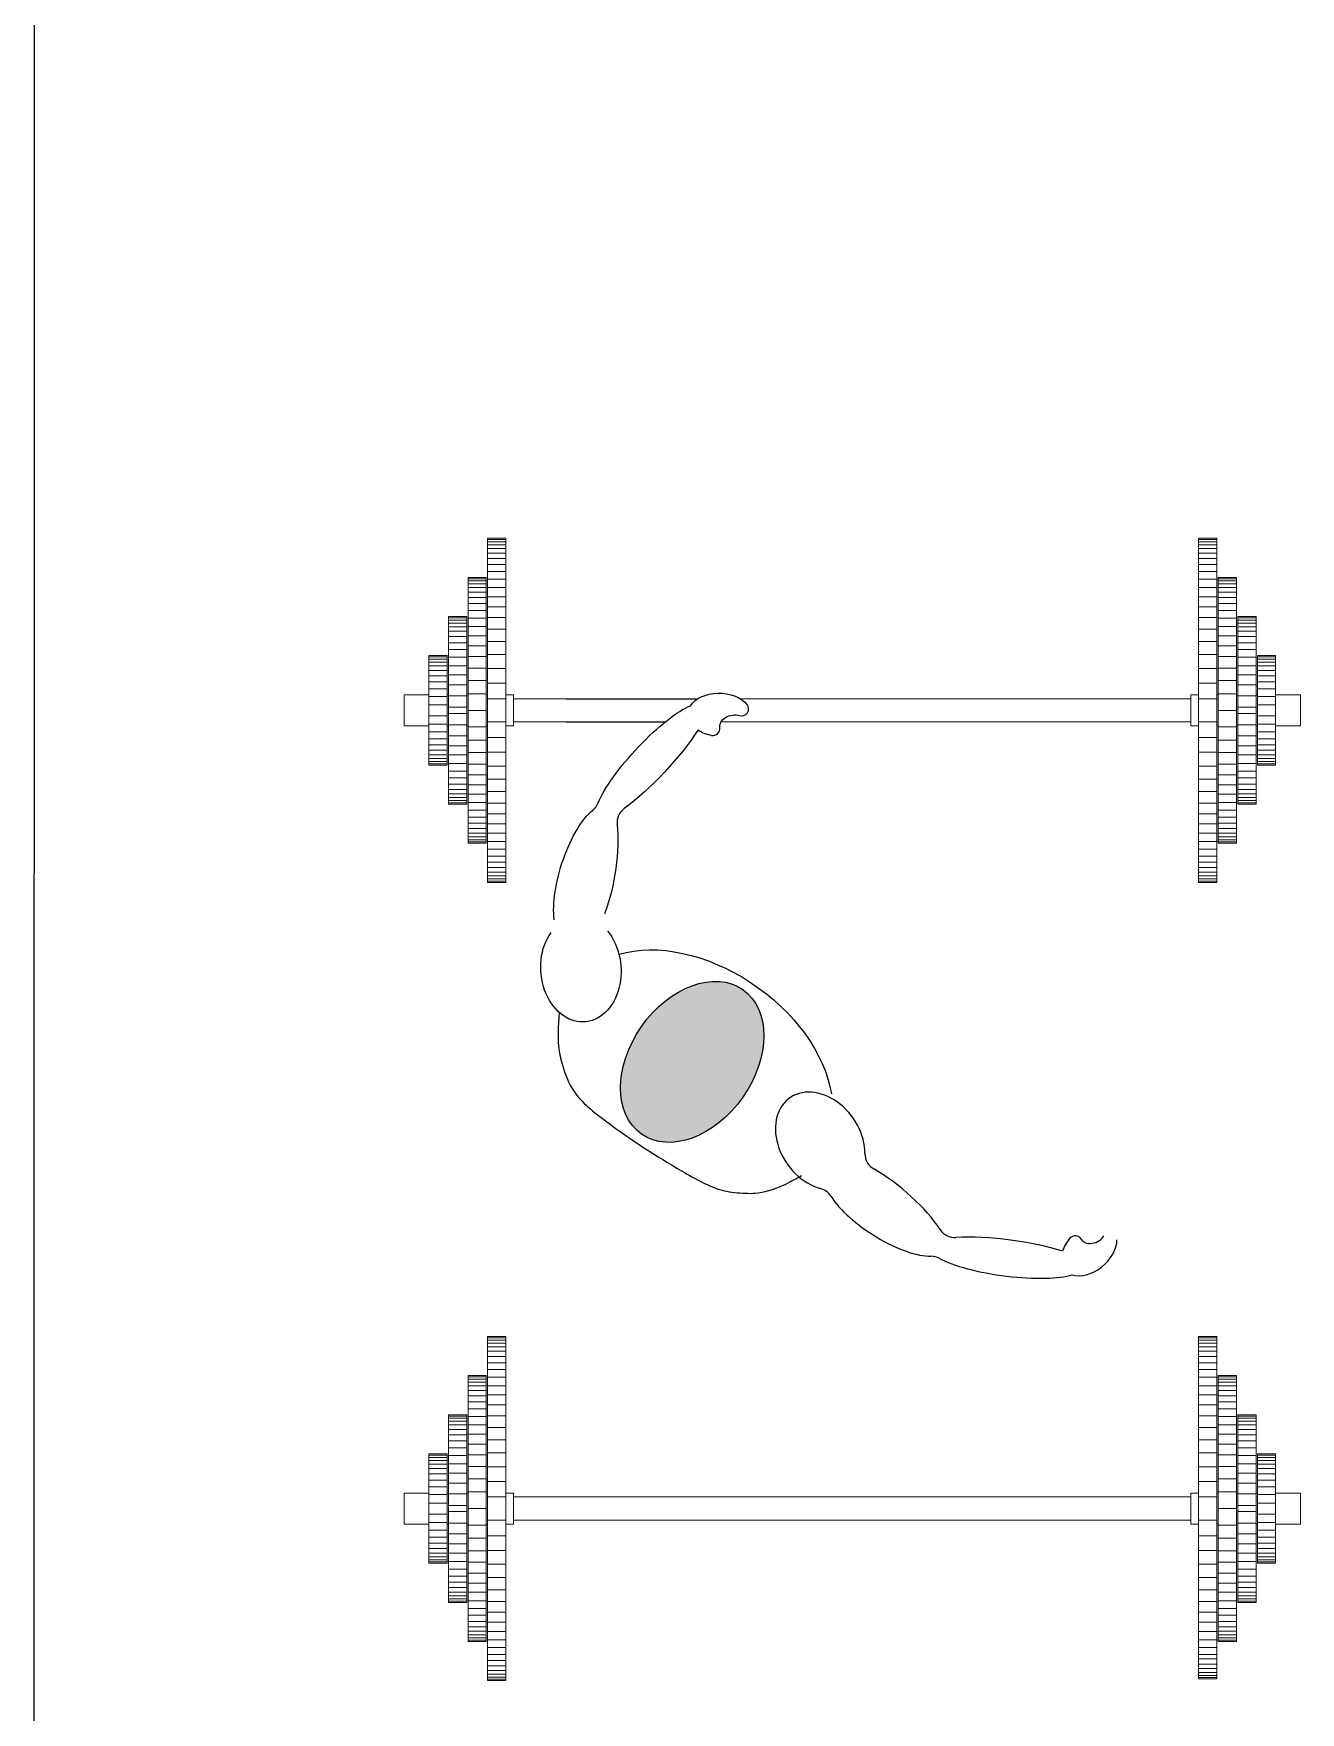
# Model space of a CAD drawing. Header units: metres. Extents: x -525 to 413, y -37 to 272.
# Drawn here: x 38.536 to 40.155, y 52.407 to 54.554 of the extents above; entities that cross this region are included whole.
import ezdxf

# ---------------------------------------------------------------- set-up
doc = ezdxf.new("R2010")
doc.units = ezdxf.units.M
doc.header["$MEASUREMENT"] = 0
doc.layers.get('0').update_dxf_attribs({"color": 254})
doc.layers.add('muebles', color=254, linetype='Continuous', lineweight=5)
doc.layers.add('NOFIJO', color=254, linetype='Continuous')

msp = doc.modelspace()

# ---------------------------------------------------------------- hatches: boundary and pattern name
at = {"linetype": 'Continuous'}
h = msp.add_hatch(color=9, dxfattribs=at)
edge = h.paths.add_edge_path()
edge.add_ellipse((39.3778, 53.2391), major_axis=(-0.0646, -0.0925), ratio=0.700346, start_angle=0, end_angle=360)

# ---------------------------------------------------------------- linework, layer by layer
at = {"ltscale": 0.02}
msp.add_line((38.5361, 43.9744), (38.5378, 59.4714), dxfattribs=at)
at = {"color": 9, "linetype": 'Continuous'}
for centre, radius, start, end in [((39.4409, 53.6904), 0.009, 252.436, 39.3293), ((39.4043, 53.6653), 0.009, 259.595, 8.9782), ((39.2368, 53.5786), 0.0225, 309.0861, 338.5195), ((39.3043, 53.5449), 0.0225, 126.4726, 186.2284), ((39.6211, 53.1217), 0.0225, 179.8368, 240.0718), ((39.5361, 53.0554), 0.0225, 32.3074, 75.0377), ((39.7136, 53.037), 0.0225, 213.2807, 273.0365), ((39.8674, 53.0077), 0.009, 30.5309, 139.9141), ((39.683, 52.968), 0.0225, 60.9896, 90.423)]:
    msp.add_arc(centre, radius, start, end, dxfattribs=at)
at = {"color": 9, "linetype": 'Continuous', "extrusion": (0, 0, -1)}
for centre, major_axis, ratio, start_param, end_param in [((39.4126, 53.683), (0.0404, -0.0008), 0.68048, 3.533026, 5.756961), ((39.323, 53.6235), (0.066, 0.071), 0.233809, 3.678872, 5.840224), ((39.323, 53.6235), (0.0737, 0.0772), 0.221383, 0.835905, 2.236055), ((39.4126, 53.683), (0.0404, -0.0008), 0.68048, 8.088901, 8.590018), ((39.4299, 53.6699), (-0.0166, -0.004), 0.730846, 6.340712, 8.543006), ((39.2433, 53.4811), (0.0276, 0.0863), 0.376057, 3.821727, 5.76129), ((39.2433, 53.4811), (0.0185, 0.1014), 0.3457, 0.860123, 2.051551), ((39.2356, 53.3575), (-0.0049, 0.0673), 0.760418, 0.817247, 5.541544), ((39.3868, 53.2329), (-0.1545, 0.108), 0.668353, 6.772108, 8.852252)]:
    msp.add_ellipse(centre, major_axis=major_axis, ratio=ratio, start_param=start_param, end_param=end_param, dxfattribs=at)
at = {"color": 9, "linetype": 'Continuous'}
msp.add_ellipse((39.3778, 53.2391), major_axis=(-0.0646, -0.0925), ratio=0.700346, dxfattribs=at)
for centre, major_axis, ratio, start_param, end_param in [((39.5414, 53.1378), (0.039, -0.0551), 0.760418, 0.817247, 5.541544), ((39.626, 53.0473), (0.0788, -0.0665), 0.3457, 0.860123, 2.051551), ((39.626, 53.0473), (0.0762, -0.049), 0.376057, 3.821727, 5.76129), ((39.778, 52.9882), (0.106, -0.0127), 0.221383, 0.835905, 2.236055), ((39.8851, 52.9993), (0.0307, 0.0264), 0.68048, 8.088901, 8.590018), ((39.8851, 52.9993), (0.0307, 0.0264), 0.68048, 3.533026, 5.756961), ((39.8901, 53.0204), (-0.0153, -0.0075), 0.730846, 6.340712, 8.543006), ((39.778, 52.9882), (0.0961, -0.0128), 0.233809, 3.678872, 5.840224)]:
    msp.add_ellipse(centre, major_axis=major_axis, ratio=ratio, start_param=start_param, end_param=end_param, dxfattribs=at)
msp.add_open_spline([(39.2079, 53.3021), (39.2045, 53.2639), (39.2093, 53.2409), (39.2249, 53.1962), (39.2863, 53.1476), (39.3499, 53.1073), (39.4085, 53.0745), (39.4433, 53.0706), (39.4784, 53.0701), (39.5174, 53.0938)], degree=3, knots=[0.0184162, 0.0184162, 0.0184162, 0.0184162, 0.0807454, 0.1249742, 0.1827895, 0.3115822, 0.3833877, 0.4196443, 0.4709363, 0.4709363, 0.4709363, 0.4709363], dxfattribs=at)
at = {"layer": 'muebles', "color": 9}
for p, q in [((39.1164, 53.9085), (39.1396, 53.9085)), ((39.1164, 53.8585), (39.1164, 53.9085)), ((39.1164, 53.8585), (39.1164, 53.9085)), ((39.1164, 53.9085), (39.1396, 53.9085)), ((39.1164, 53.9068), (39.1396, 53.9068)), ((39.1164, 53.9068), (39.1396, 53.9068)), ((39.1164, 53.904), (39.1396, 53.904)), ((39.1164, 53.904), (39.1396, 53.904)), ((39.1164, 53.9002), (39.1396, 53.9002)), ((39.1164, 53.9002), (39.1396, 53.9002)), ((39.1396, 53.8085), (39.1396, 53.9085)), ((39.1396, 53.8085), (39.1396, 53.9085)), ((40.0484, 53.9085), (40.0251, 53.9085)), ((40.0251, 53.8085), (40.0251, 53.9085)), ((40.0484, 53.9068), (40.0251, 53.9068)), ((40.0484, 53.904), (40.0251, 53.904)), ((40.0484, 53.9002), (40.0251, 53.9002)), ((40.0484, 53.8585), (40.0484, 53.9085)), ((39.1164, 53.8954), (39.1396, 53.8954)), ((39.1164, 53.8954), (39.1396, 53.8954)), ((39.1164, 53.8896), (39.1396, 53.8896)), ((39.1164, 53.8896), (39.1396, 53.8896)), ((39.1164, 53.8828), (39.1396, 53.8828)), ((39.1164, 53.8828), (39.1396, 53.8828)), ((40.0484, 53.8954), (40.0251, 53.8954)), ((40.0484, 53.8896), (40.0251, 53.8896)), ((40.0484, 53.8828), (40.0251, 53.8828)), ((39.0914, 53.8085), (39.0914, 53.8585)), ((39.0914, 53.8585), (39.1146, 53.8585)), ((39.0914, 53.8085), (39.0914, 53.8585)), ((39.0914, 53.8585), (39.1146, 53.8585)), ((39.0914, 53.8568), (39.1146, 53.8568)), ((39.0914, 53.8568), (39.1146, 53.8568)), ((39.1146, 53.8085), (39.1146, 53.8585)), ((39.1146, 53.8085), (39.1146, 53.8585)), ((39.1164, 53.875), (39.1396, 53.875)), ((39.1164, 53.875), (39.1396, 53.875)), ((39.1164, 53.8662), (39.1396, 53.8662)), ((39.1164, 53.8662), (39.1396, 53.8662)), ((39.1164, 53.8085), (39.1164, 53.8585)), ((39.1164, 53.8085), (39.1164, 53.8585)), ((39.1164, 53.8564), (39.1396, 53.8564)), ((39.1164, 53.8564), (39.1396, 53.8564)), ((40.0484, 53.875), (40.0251, 53.875)), ((40.0484, 53.8662), (40.0251, 53.8662)), ((40.0484, 53.8564), (40.0251, 53.8564)), ((40.0484, 53.8085), (40.0484, 53.8585)), ((40.0734, 53.8585), (40.0501, 53.8585)), ((40.0501, 53.8085), (40.0501, 53.8585)), ((40.0734, 53.8568), (40.0501, 53.8568)), ((40.0734, 53.8085), (40.0734, 53.8585)), ((39.0914, 53.854), (39.1146, 53.854)), ((39.0914, 53.854), (39.1146, 53.854)), ((39.0914, 53.8502), (39.1146, 53.8502)), ((39.0914, 53.8502), (39.1146, 53.8502)), ((39.0914, 53.8454), (39.1146, 53.8454)), ((39.0914, 53.8454), (39.1146, 53.8454)), ((39.0914, 53.8396), (39.1146, 53.8396)), ((39.0914, 53.8396), (39.1146, 53.8396)), ((39.1164, 53.8456), (39.1396, 53.8456)), ((39.1164, 53.8456), (39.1396, 53.8456)), ((40.0484, 53.8456), (40.0251, 53.8456)), ((40.0734, 53.854), (40.0501, 53.854)), ((40.0734, 53.8502), (40.0501, 53.8502)), ((40.0734, 53.8454), (40.0501, 53.8454)), ((40.0734, 53.8396), (40.0501, 53.8396)), ((39.0914, 53.8328), (39.1146, 53.8328)), ((39.0914, 53.8328), (39.1146, 53.8328)), ((39.0914, 53.825), (39.1146, 53.825)), ((39.0914, 53.825), (39.1146, 53.825)), ((39.0914, 53.8162), (39.1146, 53.8162)), ((39.0914, 53.8162), (39.1146, 53.8162)), ((39.1164, 53.8338), (39.1396, 53.8338)), ((39.1164, 53.8338), (39.1396, 53.8338)), ((39.1164, 53.821), (39.1396, 53.821)), ((39.1164, 53.821), (39.1396, 53.821)), ((40.0484, 53.8338), (40.0251, 53.8338)), ((40.0484, 53.821), (40.0251, 53.821)), ((40.0734, 53.8328), (40.0501, 53.8328)), ((40.0734, 53.825), (40.0501, 53.825)), ((40.0734, 53.8162), (40.0501, 53.8162)), ((39.0664, 53.6885), (39.0664, 53.8085)), ((39.0664, 53.6885), (39.0664, 53.8085)), ((39.0664, 53.8085), (39.0896, 53.8085)), ((39.0664, 53.8085), (39.0896, 53.8085)), ((39.0664, 53.8068), (39.0896, 53.8068)), ((39.0664, 53.8068), (39.0896, 53.8068)), ((39.0664, 53.804), (39.0896, 53.804)), ((39.0664, 53.804), (39.0896, 53.804)), ((39.0664, 53.8002), (39.0896, 53.8002)), ((39.0664, 53.8002), (39.0896, 53.8002)), ((39.0664, 53.7954), (39.0896, 53.7954)), ((39.0664, 53.7954), (39.0896, 53.7954)), ((39.0896, 53.6885), (39.0896, 53.8085)), ((39.0896, 53.6885), (39.0896, 53.8085)), ((39.0914, 53.6885), (39.0914, 53.8085)), ((39.0914, 53.6885), (39.0914, 53.8085)), ((39.0914, 53.8064), (39.1146, 53.8064)), ((39.0914, 53.8064), (39.1146, 53.8064)), ((39.0914, 53.7956), (39.1146, 53.7956)), ((39.0914, 53.7956), (39.1146, 53.7956)), ((39.1146, 53.6885), (39.1146, 53.8085)), ((39.1146, 53.6885), (39.1146, 53.8085)), ((39.1164, 53.6885), (39.1164, 53.8085)), ((39.1164, 53.6885), (39.1164, 53.8085)), ((39.1164, 53.8072), (39.1396, 53.8072)), ((39.1164, 53.8072), (39.1396, 53.8072)), ((39.1164, 53.7924), (39.1396, 53.7924)), ((39.1164, 53.7924), (39.1396, 53.7924)), ((39.1396, 53.6885), (39.1396, 53.8085)), ((39.1396, 53.6885), (39.1396, 53.8085)), ((40.0251, 53.6885), (40.0251, 53.8085)), ((40.0484, 53.8072), (40.0251, 53.8072)), ((40.0484, 53.7924), (40.0251, 53.7924)), ((40.0484, 53.6885), (40.0484, 53.8085)), ((40.0501, 53.6885), (40.0501, 53.8085)), ((40.0734, 53.8064), (40.0501, 53.8064)), ((40.0734, 53.7956), (40.0501, 53.7956)), ((40.0734, 53.6885), (40.0734, 53.8085)), ((40.0751, 53.6885), (40.0751, 53.8085)), ((40.0984, 53.8085), (40.0751, 53.8085)), ((40.0984, 53.8068), (40.0751, 53.8068)), ((40.0984, 53.804), (40.0751, 53.804)), ((40.0984, 53.8002), (40.0751, 53.8002)), ((40.0984, 53.7954), (40.0751, 53.7954)), ((40.0984, 53.6885), (40.0984, 53.8085)), ((39.0664, 53.7896), (39.0896, 53.7896)), ((39.0664, 53.7896), (39.0896, 53.7896)), ((39.0664, 53.7828), (39.0896, 53.7828)), ((39.0664, 53.7828), (39.0896, 53.7828)), ((39.0664, 53.775), (39.0896, 53.775)), ((39.0664, 53.775), (39.0896, 53.775)), ((39.0914, 53.7838), (39.1146, 53.7838)), ((39.0914, 53.7838), (39.1146, 53.7838)), ((39.0914, 53.771), (39.1146, 53.771)), ((39.0914, 53.771), (39.1146, 53.771)), ((39.1164, 53.7766), (39.1396, 53.7766)), ((39.1164, 53.7766), (39.1396, 53.7766)), ((40.0484, 53.7766), (40.0251, 53.7766)), ((40.0734, 53.7838), (40.0501, 53.7838)), ((40.0734, 53.771), (40.0501, 53.771)), ((40.0984, 53.7896), (40.0751, 53.7896)), ((40.0984, 53.7828), (40.0751, 53.7828)), ((40.0984, 53.775), (40.0751, 53.775)), ((39.0414, 53.7585), (39.0414, 53.6785)), ((39.0414, 53.7585), (39.0646, 53.7585)), ((39.0414, 53.7585), (39.0414, 53.6785)), ((39.0414, 53.7585), (39.0646, 53.7585)), ((39.0414, 53.7568), (39.0646, 53.7568)), ((39.0414, 53.7568), (39.0646, 53.7568)), ((39.0414, 53.754), (39.0646, 53.754)), ((39.0414, 53.754), (39.0646, 53.754)), ((39.0414, 53.7502), (39.0646, 53.7502)), ((39.0646, 53.6885), (39.0646, 53.7585)), ((39.0646, 53.6885), (39.0646, 53.7585)), ((39.0664, 53.7662), (39.0896, 53.7662)), ((39.0664, 53.7662), (39.0896, 53.7662)), ((39.0664, 53.7564), (39.0896, 53.7564)), ((39.0664, 53.7564), (39.0896, 53.7564)), ((39.0914, 53.7572), (39.1146, 53.7572)), ((39.0914, 53.7572), (39.1146, 53.7572)), ((39.1164, 53.7598), (39.1396, 53.7598)), ((39.1164, 53.7598), (39.1396, 53.7598)), ((40.0484, 53.7598), (40.0251, 53.7598)), ((40.0734, 53.7572), (40.0501, 53.7572)), ((40.0984, 53.7662), (40.0751, 53.7662)), ((40.0984, 53.7564), (40.0751, 53.7564)), ((40.1234, 53.7585), (40.1001, 53.7585)), ((40.1001, 53.6885), (40.1001, 53.7585)), ((40.1234, 53.7568), (40.1001, 53.7568)), ((40.1234, 53.754), (40.1001, 53.754)), ((40.1234, 53.7502), (40.1001, 53.7502)), ((40.1234, 53.7585), (40.1234, 53.6785)), ((39.0414, 53.7454), (39.0646, 53.7454)), ((39.0414, 53.7396), (39.0646, 53.7396)), ((39.0414, 53.7328), (39.0646, 53.7328)), ((39.0664, 53.7456), (39.0896, 53.7456)), ((39.0664, 53.7338), (39.0896, 53.7338)), ((39.0914, 53.7424), (39.1146, 53.7424)), ((39.1164, 53.742), (39.1396, 53.742)), ((40.0484, 53.742), (40.0251, 53.742)), ((40.0734, 53.7424), (40.0501, 53.7424)), ((40.0984, 53.7456), (40.0751, 53.7456)), ((40.0984, 53.7338), (40.0751, 53.7338)), ((40.1234, 53.7454), (40.1001, 53.7454)), ((40.1234, 53.7396), (40.1001, 53.7396)), ((40.1234, 53.7328), (40.1001, 53.7328)), ((39.0096, 53.7083), (39.0414, 53.7083)), ((39.0096, 53.7083), (39.0414, 53.7083)), ((39.0096, 53.7083), (39.0096, 53.6687)), ((39.0096, 53.7083), (39.0096, 53.6687)), ((39.0414, 53.725), (39.0646, 53.725)), ((39.0414, 53.7162), (39.0646, 53.7162)), ((39.0414, 53.7064), (39.0646, 53.7064)), ((39.0414, 53.7064), (39.0646, 53.7064)), ((39.0646, 53.7083), (39.0664, 53.7083)), ((39.0646, 53.7083), (39.0664, 53.7083)), ((39.0664, 53.721), (39.0896, 53.721)), ((39.0664, 53.7072), (39.0896, 53.7072)), ((39.0664, 53.7072), (39.0896, 53.7072)), ((39.0896, 53.7083), (39.0914, 53.7083)), ((39.0896, 53.7083), (39.0914, 53.7083)), ((39.0914, 53.7266), (39.1146, 53.7266)), ((39.0914, 53.7098), (39.1146, 53.7098)), ((39.0914, 53.7098), (39.1146, 53.7098)), ((39.1146, 53.7083), (39.1164, 53.7083)), ((39.1146, 53.7083), (39.1164, 53.7083)), ((39.1164, 53.7232), (39.1396, 53.7232)), ((39.1494, 53.7083), (39.1396, 53.7083)), ((39.1494, 53.7083), (39.1396, 53.7083)), ((39.1494, 53.6885), (39.1494, 53.7083)), ((39.1494, 53.6885), (39.1494, 53.7083)), ((40.0153, 53.7083), (40.0251, 53.7083)), ((40.0153, 53.6885), (40.0153, 53.7083)), ((40.0484, 53.7232), (40.0251, 53.7232)), ((40.0501, 53.7083), (40.0484, 53.7083)), ((40.0734, 53.7266), (40.0501, 53.7266)), ((40.0734, 53.7098), (40.0501, 53.7098)), ((40.0751, 53.7083), (40.0734, 53.7083)), ((40.0984, 53.721), (40.0751, 53.721)), ((40.0984, 53.7072), (40.0751, 53.7072)), ((40.1001, 53.7083), (40.0984, 53.7083)), ((40.1234, 53.725), (40.1001, 53.725)), ((40.1234, 53.7162), (40.1001, 53.7162)), ((40.1234, 53.7064), (40.1001, 53.7064)), ((40.1551, 53.7083), (40.1234, 53.7083)), ((40.1551, 53.7083), (40.1551, 53.6687)), ((39.0096, 53.6785), (39.0096, 53.6985)), ((39.0096, 53.6785), (39.0096, 53.6985)), ((39.0414, 53.6185), (39.0414, 53.6985)), ((39.0414, 53.6185), (39.0414, 53.6985)), ((39.0414, 53.6956), (39.0646, 53.6956)), ((39.0414, 53.6956), (39.0646, 53.6956)), ((39.0646, 53.6785), (39.0646, 53.6985)), ((39.0646, 53.6985), (39.0646, 53.6785)), ((39.0646, 53.6785), (39.0646, 53.6985)), ((39.0646, 53.6985), (39.0646, 53.6785)), ((39.0646, 53.6885), (39.0646, 53.6185)), ((39.0646, 53.6885), (39.0646, 53.6185)), ((39.0664, 53.6924), (39.0896, 53.6924)), ((39.0664, 53.6924), (39.0896, 53.6924)), ((39.0664, 53.6885), (39.0664, 53.5685)), ((39.0664, 53.6885), (39.0664, 53.5685)), ((39.0664, 53.6847), (39.0896, 53.6847)), ((39.0896, 53.6885), (39.0896, 53.5685)), ((39.0896, 53.6885), (39.0896, 53.5685)), ((39.0914, 53.6885), (39.0914, 53.5685)), ((39.0914, 53.6885), (39.0914, 53.5685)), ((39.0914, 53.6885), (39.1146, 53.6885)), ((39.1146, 53.6885), (39.1146, 53.5685)), ((39.1146, 53.6885), (39.1146, 53.5685)), ((39.1164, 53.7034), (39.1396, 53.7034)), ((39.1164, 53.7034), (39.1396, 53.7034)), ((39.1164, 53.6885), (39.1164, 53.5685)), ((39.1164, 53.6885), (39.1164, 53.5685)), ((39.1396, 53.6885), (39.1396, 53.5685)), ((39.1396, 53.6885), (39.1396, 53.5685)), ((39.1494, 53.7033), (39.3849, 53.7033)), ((39.3849, 53.7033), (39.1494, 53.7033)), ((39.3849, 53.7033), (39.1494, 53.7033)), ((39.1494, 53.6885), (39.1494, 53.6687)), ((39.1494, 53.6885), (39.1494, 53.6687)), ((40.0153, 53.7033), (39.4394, 53.7033)), ((39.948, 53.7033), (39.4394, 53.7033)), ((39.4394, 53.7033), (40.0153, 53.7033)), ((39.4394, 53.7033), (40.0153, 53.7033)), ((40.0153, 53.6885), (40.0153, 53.6687)), ((40.0484, 53.7034), (40.0251, 53.7034)), ((40.0251, 53.6885), (40.0251, 53.5685)), ((40.0484, 53.6885), (40.0484, 53.5685)), ((40.0501, 53.6885), (40.0501, 53.5685)), ((40.0734, 53.6885), (40.0501, 53.6885)), ((40.0734, 53.6885), (40.0734, 53.5685)), ((40.0984, 53.6924), (40.0751, 53.6924)), ((40.0751, 53.6885), (40.0751, 53.5685)), ((40.0984, 53.6847), (40.0751, 53.6847)), ((40.0984, 53.6885), (40.0984, 53.5685)), ((40.1001, 53.6985), (40.1001, 53.6785)), ((40.1001, 53.6785), (40.1001, 53.6985)), ((40.1234, 53.6956), (40.1001, 53.6956)), ((40.1001, 53.6885), (40.1001, 53.6185)), ((40.1234, 53.6185), (40.1234, 53.6985)), ((40.1551, 53.6785), (40.1551, 53.6985)), ((39.0096, 53.6687), (39.0414, 53.6687)), ((39.0096, 53.6687), (39.0414, 53.6687)), ((39.0414, 53.6815), (39.0646, 53.6815)), ((39.0414, 53.6707), (39.0646, 53.6707)), ((39.0646, 53.6687), (39.0664, 53.6687)), ((39.0664, 53.6699), (39.0896, 53.6699)), ((39.0896, 53.6687), (39.0914, 53.6687)), ((39.0914, 53.6673), (39.1146, 53.6673)), ((39.1146, 53.6687), (39.1164, 53.6687)), ((39.1164, 53.6737), (39.1396, 53.6737)), ((39.1164, 53.6737), (39.1396, 53.6737)), ((39.1494, 53.6687), (39.1396, 53.6687)), ((39.1494, 53.6687), (39.1396, 53.6687)), ((39.3433, 53.6737), (39.1494, 53.6737)), ((39.3433, 53.6737), (39.1494, 53.6737)), ((39.948, 53.6737), (39.4147, 53.6737)), ((39.948, 53.6737), (39.4147, 53.6737)), ((39.4147, 53.6737), (40.0153, 53.6737)), ((39.4147, 53.6737), (40.0153, 53.6737)), ((40.0153, 53.6687), (40.0251, 53.6687)), ((40.0484, 53.6737), (40.0251, 53.6737)), ((40.0501, 53.6687), (40.0484, 53.6687)), ((40.0734, 53.6673), (40.0501, 53.6673)), ((40.0751, 53.6687), (40.0734, 53.6687)), ((40.0984, 53.6699), (40.0751, 53.6699)), ((40.1001, 53.6687), (40.0984, 53.6687)), ((40.1234, 53.6815), (40.1001, 53.6815)), ((40.1234, 53.6707), (40.1001, 53.6707)), ((40.1551, 53.6687), (40.1234, 53.6687)), ((39.0414, 53.6609), (39.0646, 53.6609)), ((39.0414, 53.6521), (39.0646, 53.6521)), ((39.0414, 53.6443), (39.0646, 53.6443)), ((39.0664, 53.6561), (39.0896, 53.6561)), ((39.0664, 53.6433), (39.0896, 53.6433)), ((39.0914, 53.6505), (39.1146, 53.6505)), ((39.1164, 53.6539), (39.1396, 53.6539)), ((40.0484, 53.6539), (40.0251, 53.6539)), ((40.0734, 53.6505), (40.0501, 53.6505)), ((40.0984, 53.6561), (40.0751, 53.6561)), ((40.0984, 53.6433), (40.0751, 53.6433)), ((40.1234, 53.6609), (40.1001, 53.6609)), ((40.1234, 53.6521), (40.1001, 53.6521)), ((40.1234, 53.6443), (40.1001, 53.6443)), ((39.0414, 53.6375), (39.0646, 53.6375)), ((39.0414, 53.6375), (39.0646, 53.6375)), ((39.0414, 53.6317), (39.0646, 53.6317)), ((39.0414, 53.6317), (39.0646, 53.6317)), ((39.0414, 53.6269), (39.0646, 53.6269)), ((39.0414, 53.6269), (39.0646, 53.6269)), ((39.0414, 53.6231), (39.0646, 53.6231)), ((39.0414, 53.6231), (39.0646, 53.6231)), ((39.0414, 53.6203), (39.0646, 53.6203)), ((39.0414, 53.6203), (39.0646, 53.6203)), ((39.0664, 53.6315), (39.0896, 53.6315)), ((39.0664, 53.6315), (39.0896, 53.6315)), ((39.0664, 53.6207), (39.0896, 53.6207)), ((39.0664, 53.6207), (39.0896, 53.6207)), ((39.0914, 53.6347), (39.1146, 53.6347)), ((39.0914, 53.6347), (39.1146, 53.6347)), ((39.1164, 53.6351), (39.1396, 53.6351)), ((39.1164, 53.6351), (39.1396, 53.6351)), ((40.0484, 53.6351), (40.0251, 53.6351)), ((40.0734, 53.6347), (40.0501, 53.6347)), ((40.0984, 53.6315), (40.0751, 53.6315)), ((40.0984, 53.6207), (40.0751, 53.6207)), ((40.1234, 53.6375), (40.1001, 53.6375)), ((40.1234, 53.6317), (40.1001, 53.6317)), ((40.1234, 53.6269), (40.1001, 53.6269)), ((40.1234, 53.6231), (40.1001, 53.6231)), ((40.1234, 53.6203), (40.1001, 53.6203)), ((39.0414, 53.6185), (39.0646, 53.6185)), ((39.0414, 53.6185), (39.0646, 53.6185)), ((39.0664, 53.6109), (39.0896, 53.6109)), ((39.0664, 53.6109), (39.0896, 53.6109)), ((39.0664, 53.6021), (39.0896, 53.6021)), ((39.0664, 53.6021), (39.0896, 53.6021)), ((39.0914, 53.6199), (39.1146, 53.6199)), ((39.0914, 53.6199), (39.1146, 53.6199)), ((39.0914, 53.6061), (39.1146, 53.6061)), ((39.0914, 53.6061), (39.1146, 53.6061)), ((39.1164, 53.6173), (39.1396, 53.6173)), ((39.1164, 53.6173), (39.1396, 53.6173)), ((39.1164, 53.6005), (39.1396, 53.6005)), ((39.1164, 53.6005), (39.1396, 53.6005)), ((40.0484, 53.6173), (40.0251, 53.6173)), ((40.0484, 53.6005), (40.0251, 53.6005)), ((40.0734, 53.6199), (40.0501, 53.6199)), ((40.0734, 53.6061), (40.0501, 53.6061)), ((40.0984, 53.6109), (40.0751, 53.6109)), ((40.0984, 53.6021), (40.0751, 53.6021)), ((40.1234, 53.6185), (40.1001, 53.6185)), ((39.0664, 53.5943), (39.0896, 53.5943)), ((39.0664, 53.5943), (39.0896, 53.5943)), ((39.0664, 53.5875), (39.0896, 53.5875)), ((39.0664, 53.5875), (39.0896, 53.5875)), ((39.0664, 53.5817), (39.0896, 53.5817)), ((39.0664, 53.5817), (39.0896, 53.5817)), ((39.0914, 53.5933), (39.1146, 53.5933)), ((39.0914, 53.5933), (39.1146, 53.5933)), ((39.0914, 53.5815), (39.1146, 53.5815)), ((39.0914, 53.5815), (39.1146, 53.5815)), ((39.1164, 53.5847), (39.1396, 53.5847)), ((39.1164, 53.5847), (39.1396, 53.5847)), ((40.0484, 53.5847), (40.0251, 53.5847)), ((40.0734, 53.5933), (40.0501, 53.5933)), ((40.0734, 53.5815), (40.0501, 53.5815)), ((40.0984, 53.5943), (40.0751, 53.5943)), ((40.0984, 53.5875), (40.0751, 53.5875)), ((40.0984, 53.5817), (40.0751, 53.5817)), ((39.0664, 53.5769), (39.0896, 53.5769)), ((39.0664, 53.5769), (39.0896, 53.5769)), ((39.0664, 53.5731), (39.0896, 53.5731)), ((39.0664, 53.5731), (39.0896, 53.5731)), ((39.0664, 53.5703), (39.0896, 53.5703)), ((39.0664, 53.5703), (39.0896, 53.5703)), ((39.0664, 53.5685), (39.0896, 53.5685)), ((39.0664, 53.5685), (39.0896, 53.5685)), ((39.0914, 53.5707), (39.1146, 53.5707)), ((39.0914, 53.5707), (39.1146, 53.5707)), ((39.0914, 53.5685), (39.0914, 53.5185)), ((39.0914, 53.5685), (39.0914, 53.5185)), ((39.0914, 53.5609), (39.1146, 53.5609)), ((39.0914, 53.5609), (39.1146, 53.5609)), ((39.1146, 53.5685), (39.1146, 53.5185)), ((39.1146, 53.5685), (39.1146, 53.5185)), ((39.1164, 53.5699), (39.1396, 53.5699)), ((39.1164, 53.5699), (39.1396, 53.5699)), ((39.1164, 53.5685), (39.1164, 53.5185)), ((39.1164, 53.5685), (39.1164, 53.5185)), ((39.1164, 53.5561), (39.1396, 53.5561)), ((39.1164, 53.5561), (39.1396, 53.5561)), ((39.1396, 53.5685), (39.1396, 53.4685)), ((39.1396, 53.5685), (39.1396, 53.4685)), ((40.0484, 53.5699), (40.0251, 53.5699)), ((40.0251, 53.5685), (40.0251, 53.4685)), ((40.0484, 53.5561), (40.0251, 53.5561)), ((40.0484, 53.5685), (40.0484, 53.5185)), ((40.0734, 53.5707), (40.0501, 53.5707)), ((40.0501, 53.5685), (40.0501, 53.5185)), ((40.0734, 53.5609), (40.0501, 53.5609)), ((40.0734, 53.5685), (40.0734, 53.5185)), ((40.0984, 53.5769), (40.0751, 53.5769)), ((40.0984, 53.5731), (40.0751, 53.5731)), ((40.0984, 53.5703), (40.0751, 53.5703)), ((40.0984, 53.5685), (40.0751, 53.5685)), ((39.0914, 53.5521), (39.1146, 53.5521)), ((39.0914, 53.5521), (39.1146, 53.5521)), ((39.0914, 53.5443), (39.1146, 53.5443)), ((39.0914, 53.5443), (39.1146, 53.5443)), ((39.0914, 53.5375), (39.1146, 53.5375)), ((39.0914, 53.5375), (39.1146, 53.5375)), ((39.1164, 53.5433), (39.1396, 53.5433)), ((39.1164, 53.5433), (39.1396, 53.5433)), ((40.0484, 53.5433), (40.0251, 53.5433)), ((40.0734, 53.5521), (40.0501, 53.5521)), ((40.0734, 53.5443), (40.0501, 53.5443)), ((40.0734, 53.5375), (40.0501, 53.5375)), ((39.0914, 53.5317), (39.1146, 53.5317)), ((39.0914, 53.5317), (39.1146, 53.5317)), ((39.0914, 53.5269), (39.1146, 53.5269)), ((39.0914, 53.5269), (39.1146, 53.5269)), ((39.0914, 53.5231), (39.1146, 53.5231)), ((39.0914, 53.5231), (39.1146, 53.5231)), ((39.0914, 53.5203), (39.1146, 53.5203)), ((39.0914, 53.5203), (39.1146, 53.5203)), ((39.0914, 53.5185), (39.1146, 53.5185)), ((39.0914, 53.5185), (39.1146, 53.5185)), ((39.1164, 53.5315), (39.1396, 53.5315)), ((39.1164, 53.5315), (39.1396, 53.5315)), ((39.1164, 53.5207), (39.1396, 53.5207)), ((39.1164, 53.5207), (39.1396, 53.5207)), ((39.1164, 53.5185), (39.1164, 53.4685)), ((39.1164, 53.5185), (39.1164, 53.4685)), ((40.0484, 53.5315), (40.0251, 53.5315)), ((40.0484, 53.5207), (40.0251, 53.5207)), ((40.0484, 53.5185), (40.0484, 53.4685)), ((40.0734, 53.5317), (40.0501, 53.5317)), ((40.0734, 53.5269), (40.0501, 53.5269)), ((40.0734, 53.5231), (40.0501, 53.5231)), ((40.0734, 53.5203), (40.0501, 53.5203)), ((40.0734, 53.5185), (40.0501, 53.5185)), ((39.1164, 53.5109), (39.1396, 53.5109)), ((39.1164, 53.5109), (39.1396, 53.5109)), ((39.1164, 53.5021), (39.1396, 53.5021)), ((39.1164, 53.5021), (39.1396, 53.5021)), ((39.1164, 53.4943), (39.1396, 53.4943)), ((39.1164, 53.4943), (39.1396, 53.4943)), ((40.0484, 53.5109), (40.0251, 53.5109)), ((40.0484, 53.5021), (40.0251, 53.5021)), ((40.0484, 53.4943), (40.0251, 53.4943)), ((39.1164, 53.4875), (39.1396, 53.4875)), ((39.1164, 53.4875), (39.1396, 53.4875)), ((39.1164, 53.4817), (39.1396, 53.4817)), ((39.1164, 53.4817), (39.1396, 53.4817)), ((39.1164, 53.4769), (39.1396, 53.4769)), ((39.1164, 53.4769), (39.1396, 53.4769)), ((39.1164, 53.4731), (39.1396, 53.4731)), ((39.1164, 53.4731), (39.1396, 53.4731)), ((39.1164, 53.4703), (39.1396, 53.4703)), ((39.1164, 53.4703), (39.1396, 53.4703)), ((40.0484, 53.4875), (40.0251, 53.4875)), ((40.0484, 53.4817), (40.0251, 53.4817)), ((40.0484, 53.4769), (40.0251, 53.4769)), ((40.0484, 53.4731), (40.0251, 53.4731)), ((40.0484, 53.4703), (40.0251, 53.4703)), ((39.1164, 53.4685), (39.1396, 53.4685)), ((39.1164, 53.4685), (39.1396, 53.4685)), ((40.0484, 53.4685), (40.0251, 53.4685)), ((39.1164, 52.838), (39.1164, 52.888)), ((39.1164, 52.888), (39.1396, 52.888)), ((39.1164, 52.838), (39.1164, 52.888)), ((39.1164, 52.888), (39.1396, 52.888)), ((39.1164, 52.8862), (39.1396, 52.8862)), ((39.1164, 52.8862), (39.1396, 52.8862)), ((39.1164, 52.8834), (39.1396, 52.8834)), ((39.1164, 52.8834), (39.1396, 52.8834)), ((39.1164, 52.8796), (39.1396, 52.8796)), ((39.1164, 52.8796), (39.1396, 52.8796)), ((39.1164, 52.8748), (39.1396, 52.8748)), ((39.1164, 52.8748), (39.1396, 52.8748)), ((39.1164, 52.869), (39.1396, 52.869)), ((39.1164, 52.869), (39.1396, 52.869)), ((39.1396, 52.788), (39.1396, 52.888)), ((39.1396, 52.788), (39.1396, 52.888)), ((40.0484, 52.888), (40.0251, 52.888)), ((40.0251, 52.788), (40.0251, 52.888)), ((40.0484, 52.8862), (40.0251, 52.8862)), ((40.0484, 52.8834), (40.0251, 52.8834)), ((40.0484, 52.8796), (40.0251, 52.8796)), ((40.0484, 52.8748), (40.0251, 52.8748)), ((40.0484, 52.869), (40.0251, 52.869)), ((40.0484, 52.838), (40.0484, 52.888)), ((39.1164, 52.8622), (39.1396, 52.8622)), ((39.1164, 52.8622), (39.1396, 52.8622)), ((39.1164, 52.8544), (39.1396, 52.8544)), ((39.1164, 52.8544), (39.1396, 52.8544)), ((40.0484, 52.8622), (40.0251, 52.8622)), ((40.0484, 52.8544), (40.0251, 52.8544)), ((39.0914, 52.788), (39.0914, 52.838)), ((39.0914, 52.838), (39.1146, 52.838)), ((39.0914, 52.838), (39.1146, 52.838)), ((39.0914, 52.788), (39.0914, 52.838)), ((39.0914, 52.8362), (39.1146, 52.8362)), ((39.0914, 52.8362), (39.1146, 52.8362)), ((39.0914, 52.8334), (39.1146, 52.8334)), ((39.0914, 52.8334), (39.1146, 52.8334)), ((39.0914, 52.8296), (39.1146, 52.8296)), ((39.0914, 52.8296), (39.1146, 52.8296)), ((39.1146, 52.788), (39.1146, 52.838)), ((39.1146, 52.788), (39.1146, 52.838)), ((39.1164, 52.8456), (39.1396, 52.8456)), ((39.1164, 52.8456), (39.1396, 52.8456)), ((39.1164, 52.788), (39.1164, 52.838)), ((39.1164, 52.788), (39.1164, 52.838)), ((39.1164, 52.8358), (39.1396, 52.8358)), ((39.1164, 52.8358), (39.1396, 52.8358)), ((40.0484, 52.8456), (40.0251, 52.8456)), ((40.0484, 52.8358), (40.0251, 52.8358)), ((40.0484, 52.788), (40.0484, 52.838)), ((40.0734, 52.838), (40.0501, 52.838)), ((40.0501, 52.788), (40.0501, 52.838)), ((40.0734, 52.8362), (40.0501, 52.8362)), ((40.0734, 52.8334), (40.0501, 52.8334)), ((40.0734, 52.8296), (40.0501, 52.8296)), ((40.0734, 52.788), (40.0734, 52.838)), ((39.0914, 52.8248), (39.1146, 52.8248)), ((39.0914, 52.8248), (39.1146, 52.8248)), ((39.0914, 52.819), (39.1146, 52.819)), ((39.0914, 52.819), (39.1146, 52.819)), ((39.0914, 52.8122), (39.1146, 52.8122)), ((39.0914, 52.8122), (39.1146, 52.8122)), ((39.0914, 52.8044), (39.1146, 52.8044)), ((39.0914, 52.8044), (39.1146, 52.8044)), ((39.1164, 52.825), (39.1396, 52.825)), ((39.1164, 52.825), (39.1396, 52.825)), ((39.1164, 52.8132), (39.1396, 52.8132)), ((39.1164, 52.8132), (39.1396, 52.8132)), ((40.0484, 52.825), (40.0251, 52.825)), ((40.0484, 52.8132), (40.0251, 52.8132)), ((40.0734, 52.8248), (40.0501, 52.8248)), ((40.0734, 52.819), (40.0501, 52.819)), ((40.0734, 52.8122), (40.0501, 52.8122)), ((40.0734, 52.8044), (40.0501, 52.8044)), ((39.0664, 52.668), (39.0664, 52.788)), ((39.0664, 52.788), (39.0896, 52.788)), ((39.0664, 52.668), (39.0664, 52.788)), ((39.0664, 52.788), (39.0896, 52.788)), ((39.0664, 52.7862), (39.0896, 52.7862)), ((39.0664, 52.7862), (39.0896, 52.7862)), ((39.0664, 52.7834), (39.0896, 52.7834)), ((39.0664, 52.7834), (39.0896, 52.7834)), ((39.0896, 52.668), (39.0896, 52.788)), ((39.0896, 52.668), (39.0896, 52.788)), ((39.0914, 52.7956), (39.1146, 52.7956)), ((39.0914, 52.7956), (39.1146, 52.7956)), ((39.0914, 52.668), (39.0914, 52.788)), ((39.0914, 52.668), (39.0914, 52.788)), ((39.0914, 52.7858), (39.1146, 52.7858)), ((39.0914, 52.7858), (39.1146, 52.7858)), ((39.1146, 52.668), (39.1146, 52.788)), ((39.1146, 52.668), (39.1146, 52.788)), ((39.1164, 52.8004), (39.1396, 52.8004)), ((39.1164, 52.8004), (39.1396, 52.8004)), ((39.1164, 52.668), (39.1164, 52.788)), ((39.1164, 52.668), (39.1164, 52.788)), ((39.1164, 52.7866), (39.1396, 52.7866)), ((39.1164, 52.7866), (39.1396, 52.7866)), ((39.1396, 52.668), (39.1396, 52.788)), ((39.1396, 52.668), (39.1396, 52.788)), ((40.0484, 52.8004), (40.0251, 52.8004)), ((40.0251, 52.668), (40.0251, 52.788)), ((40.0484, 52.7866), (40.0251, 52.7866)), ((40.0484, 52.668), (40.0484, 52.788)), ((40.0734, 52.7956), (40.0501, 52.7956)), ((40.0501, 52.668), (40.0501, 52.788)), ((40.0734, 52.7858), (40.0501, 52.7858)), ((40.0734, 52.668), (40.0734, 52.788)), ((40.0984, 52.788), (40.0751, 52.788)), ((40.0751, 52.668), (40.0751, 52.788)), ((40.0984, 52.7862), (40.0751, 52.7862)), ((40.0984, 52.7834), (40.0751, 52.7834)), ((40.0984, 52.668), (40.0984, 52.788)), ((39.0664, 52.7796), (39.0896, 52.7796)), ((39.0664, 52.7796), (39.0896, 52.7796)), ((39.0664, 52.7748), (39.0896, 52.7748)), ((39.0664, 52.7748), (39.0896, 52.7748)), ((39.0664, 52.769), (39.0896, 52.769)), ((39.0664, 52.769), (39.0896, 52.769)), ((39.0664, 52.7622), (39.0896, 52.7622)), ((39.0664, 52.7622), (39.0896, 52.7622)), ((39.0914, 52.775), (39.1146, 52.775)), ((39.0914, 52.775), (39.1146, 52.775)), ((39.0914, 52.7632), (39.1146, 52.7632)), ((39.0914, 52.7632), (39.1146, 52.7632)), ((39.1164, 52.7718), (39.1396, 52.7718)), ((39.1164, 52.7718), (39.1396, 52.7718)), ((40.0484, 52.7718), (40.0251, 52.7718)), ((40.0734, 52.775), (40.0501, 52.775)), ((40.0734, 52.7632), (40.0501, 52.7632)), ((40.0984, 52.7796), (40.0751, 52.7796)), ((40.0984, 52.7748), (40.0751, 52.7748)), ((40.0984, 52.769), (40.0751, 52.769)), ((40.0984, 52.7622), (40.0751, 52.7622)), ((39.0664, 52.7544), (39.0896, 52.7544)), ((39.0664, 52.7544), (39.0896, 52.7544)), ((39.0664, 52.7456), (39.0896, 52.7456)), ((39.0664, 52.7456), (39.0896, 52.7456)), ((39.0914, 52.7504), (39.1146, 52.7504)), ((39.0914, 52.7504), (39.1146, 52.7504)), ((39.1164, 52.756), (39.1396, 52.756)), ((39.1164, 52.756), (39.1396, 52.756)), ((40.0484, 52.756), (40.0251, 52.756)), ((40.0734, 52.7504), (40.0501, 52.7504)), ((40.0984, 52.7544), (40.0751, 52.7544)), ((40.0984, 52.7456), (40.0751, 52.7456)), ((39.0414, 52.738), (39.0414, 52.658)), ((39.0414, 52.738), (39.0646, 52.738)), ((39.0414, 52.738), (39.0646, 52.738)), ((39.0414, 52.738), (39.0414, 52.658)), ((39.0414, 52.7362), (39.0646, 52.7362)), ((39.0414, 52.7362), (39.0646, 52.7362)), ((39.0414, 52.7334), (39.0646, 52.7334)), ((39.0414, 52.7334), (39.0646, 52.7334)), ((39.0414, 52.7296), (39.0646, 52.7296)), ((39.0414, 52.7248), (39.0646, 52.7248)), ((39.0414, 52.719), (39.0646, 52.719)), ((39.0646, 52.668), (39.0646, 52.738)), ((39.0646, 52.668), (39.0646, 52.738)), ((39.0664, 52.7358), (39.0896, 52.7358)), ((39.0664, 52.7358), (39.0896, 52.7358)), ((39.0664, 52.725), (39.0896, 52.725)), ((39.0914, 52.7366), (39.1146, 52.7366)), ((39.0914, 52.7366), (39.1146, 52.7366)), ((39.0914, 52.7218), (39.1146, 52.7218)), ((39.1164, 52.7392), (39.1396, 52.7392)), ((39.1164, 52.7392), (39.1396, 52.7392)), ((39.1164, 52.7214), (39.1396, 52.7214)), ((40.0484, 52.7392), (40.0251, 52.7392)), ((40.0484, 52.7214), (40.0251, 52.7214)), ((40.0734, 52.7366), (40.0501, 52.7366)), ((40.0734, 52.7218), (40.0501, 52.7218)), ((40.0984, 52.7358), (40.0751, 52.7358)), ((40.0984, 52.725), (40.0751, 52.725)), ((40.1001, 52.668), (40.1001, 52.738)), ((40.1234, 52.738), (40.1001, 52.738)), ((40.1234, 52.7362), (40.1001, 52.7362)), ((40.1234, 52.7334), (40.1001, 52.7334)), ((40.1234, 52.7296), (40.1001, 52.7296)), ((40.1234, 52.7248), (40.1001, 52.7248)), ((40.1234, 52.719), (40.1001, 52.719)), ((40.1234, 52.738), (40.1234, 52.658)), ((39.0414, 52.7122), (39.0646, 52.7122)), ((39.0414, 52.7044), (39.0646, 52.7044)), ((39.0664, 52.7132), (39.0896, 52.7132)), ((39.0664, 52.7004), (39.0896, 52.7004)), ((39.0914, 52.706), (39.1146, 52.706)), ((39.1164, 52.7026), (39.1396, 52.7026)), ((40.0484, 52.7026), (40.0251, 52.7026)), ((40.0734, 52.706), (40.0501, 52.706)), ((40.0984, 52.7132), (40.0751, 52.7132)), ((40.0984, 52.7004), (40.0751, 52.7004)), ((40.1234, 52.7122), (40.1001, 52.7122)), ((40.1234, 52.7044), (40.1001, 52.7044)), ((39.0096, 52.6878), (39.0414, 52.6878)), ((39.0096, 52.6878), (39.0096, 52.6482)), ((39.0096, 52.6878), (39.0414, 52.6878)), ((39.0096, 52.6878), (39.0096, 52.6482)), ((39.0096, 52.658), (39.0096, 52.678)), ((39.0096, 52.658), (39.0096, 52.678)), ((39.0414, 52.6956), (39.0646, 52.6956)), ((39.0414, 52.6858), (39.0646, 52.6858)), ((39.0414, 52.6858), (39.0646, 52.6858)), ((39.0414, 52.598), (39.0414, 52.678)), ((39.0414, 52.598), (39.0414, 52.678)), ((39.0646, 52.6878), (39.0664, 52.6878)), ((39.0646, 52.6878), (39.0664, 52.6878)), ((39.0646, 52.658), (39.0646, 52.678)), ((39.0646, 52.678), (39.0646, 52.658)), ((39.0646, 52.678), (39.0646, 52.658)), ((39.0646, 52.658), (39.0646, 52.678)), ((39.0664, 52.6866), (39.0896, 52.6866)), ((39.0664, 52.6866), (39.0896, 52.6866)), ((39.0896, 52.6878), (39.0914, 52.6878)), ((39.0896, 52.6878), (39.0914, 52.6878)), ((39.0914, 52.6892), (39.1146, 52.6892)), ((39.0914, 52.6892), (39.1146, 52.6892)), ((39.1146, 52.6878), (39.1164, 52.6878)), ((39.1146, 52.6878), (39.1164, 52.6878)), ((39.1164, 52.6828), (39.1396, 52.6828)), ((39.1164, 52.6828), (39.1396, 52.6828)), ((39.1494, 52.6878), (39.1396, 52.6878)), ((39.1494, 52.6878), (39.1396, 52.6878)), ((39.1494, 52.668), (39.1494, 52.6878)), ((39.1494, 52.668), (39.1494, 52.6878)), ((39.948, 52.6828), (39.1494, 52.6828)), ((39.1494, 52.6828), (40.0153, 52.6828)), ((40.0153, 52.6828), (39.1494, 52.6828)), ((39.2168, 52.6828), (40.0153, 52.6828)), ((40.0153, 52.6878), (40.0251, 52.6878)), ((40.0153, 52.668), (40.0153, 52.6878)), ((40.0484, 52.6828), (40.0251, 52.6828)), ((40.0501, 52.6878), (40.0484, 52.6878)), ((40.0734, 52.6892), (40.0501, 52.6892)), ((40.0751, 52.6878), (40.0734, 52.6878)), ((40.0984, 52.6866), (40.0751, 52.6866)), ((40.1001, 52.6878), (40.0984, 52.6878)), ((40.1234, 52.6956), (40.1001, 52.6956)), ((40.1234, 52.6858), (40.1001, 52.6858)), ((40.1001, 52.678), (40.1001, 52.658)), ((40.1001, 52.658), (40.1001, 52.678)), ((40.1551, 52.6878), (40.1234, 52.6878)), ((40.1234, 52.598), (40.1234, 52.678)), ((40.1551, 52.6878), (40.1551, 52.6482)), ((40.1551, 52.658), (40.1551, 52.678)), ((39.0414, 52.675), (39.0646, 52.675)), ((39.0414, 52.675), (39.0646, 52.675)), ((39.0414, 52.6609), (39.0646, 52.6609)), ((39.0646, 52.668), (39.0646, 52.598)), ((39.0646, 52.668), (39.0646, 52.598)), ((39.0664, 52.6718), (39.0896, 52.6718)), ((39.0664, 52.6718), (39.0896, 52.6718)), ((39.0664, 52.668), (39.0664, 52.548)), ((39.0664, 52.668), (39.0664, 52.548)), ((39.0664, 52.6641), (39.0896, 52.6641)), ((39.0896, 52.668), (39.0896, 52.548)), ((39.0896, 52.668), (39.0896, 52.548)), ((39.0914, 52.668), (39.0914, 52.548)), ((39.0914, 52.668), (39.1146, 52.668)), ((39.0914, 52.668), (39.0914, 52.548)), ((39.1146, 52.668), (39.1146, 52.548)), ((39.1146, 52.668), (39.1146, 52.548)), ((39.1164, 52.668), (39.1164, 52.548)), ((39.1164, 52.668), (39.1164, 52.548)), ((39.1396, 52.668), (39.1396, 52.548)), ((39.1396, 52.668), (39.1396, 52.548)), ((39.1494, 52.668), (39.1494, 52.6482)), ((39.1494, 52.668), (39.1494, 52.6482)), ((40.0153, 52.668), (40.0153, 52.6482)), ((40.0251, 52.668), (40.0251, 52.548)), ((40.0484, 52.668), (40.0484, 52.548)), ((40.0734, 52.668), (40.0501, 52.668)), ((40.0501, 52.668), (40.0501, 52.548)), ((40.0734, 52.668), (40.0734, 52.548)), ((40.0984, 52.6718), (40.0751, 52.6718)), ((40.0751, 52.668), (40.0751, 52.548)), ((40.0984, 52.6641), (40.0751, 52.6641)), ((40.0984, 52.668), (40.0984, 52.548)), ((40.1234, 52.675), (40.1001, 52.675)), ((40.1001, 52.668), (40.1001, 52.598)), ((40.1234, 52.6609), (40.1001, 52.6609)), ((39.0096, 52.6482), (39.0414, 52.6482)), ((39.0096, 52.6482), (39.0414, 52.6482)), ((39.0414, 52.6501), (39.0646, 52.6501)), ((39.0414, 52.6403), (39.0646, 52.6403)), ((39.0646, 52.6482), (39.0664, 52.6482)), ((39.0664, 52.6493), (39.0896, 52.6493)), ((39.0664, 52.6355), (39.0896, 52.6355)), ((39.0896, 52.6482), (39.0914, 52.6482)), ((39.0914, 52.6467), (39.1146, 52.6467)), ((39.1146, 52.6482), (39.1164, 52.6482)), ((39.1164, 52.6531), (39.1396, 52.6531)), ((39.1164, 52.6531), (39.1396, 52.6531)), ((39.1164, 52.6333), (39.1396, 52.6333)), ((39.1494, 52.6482), (39.1396, 52.6482)), ((39.1494, 52.6482), (39.1396, 52.6482)), ((39.948, 52.6532), (39.1494, 52.6532)), ((39.948, 52.6532), (39.1494, 52.6532)), ((39.2168, 52.6532), (40.0153, 52.6532)), ((39.2168, 52.6532), (40.0153, 52.6532)), ((40.0153, 52.6482), (40.0251, 52.6482)), ((40.0484, 52.6531), (40.0251, 52.6531)), ((40.0484, 52.6333), (40.0251, 52.6333)), ((40.0501, 52.6482), (40.0484, 52.6482)), ((40.0734, 52.6467), (40.0501, 52.6467)), ((40.0751, 52.6482), (40.0734, 52.6482)), ((40.0984, 52.6493), (40.0751, 52.6493)), ((40.0984, 52.6355), (40.0751, 52.6355)), ((40.1001, 52.6482), (40.0984, 52.6482)), ((40.1234, 52.6501), (40.1001, 52.6501)), ((40.1234, 52.6403), (40.1001, 52.6403)), ((40.1551, 52.6482), (40.1234, 52.6482)), ((39.0414, 52.6315), (39.0646, 52.6315)), ((39.0414, 52.6237), (39.0646, 52.6237)), ((39.0414, 52.6169), (39.0646, 52.6169)), ((39.0414, 52.6169), (39.0646, 52.6169)), ((39.0414, 52.6111), (39.0646, 52.6111)), ((39.0414, 52.6111), (39.0646, 52.6111)), ((39.0664, 52.6227), (39.0896, 52.6227)), ((39.0914, 52.6299), (39.1146, 52.6299)), ((39.0914, 52.6141), (39.1146, 52.6141)), ((39.0914, 52.6141), (39.1146, 52.6141)), ((39.1164, 52.6145), (39.1396, 52.6145)), ((39.1164, 52.6145), (39.1396, 52.6145)), ((40.0484, 52.6145), (40.0251, 52.6145)), ((40.0734, 52.6299), (40.0501, 52.6299)), ((40.0734, 52.6141), (40.0501, 52.6141)), ((40.0984, 52.6227), (40.0751, 52.6227)), ((40.1234, 52.6315), (40.1001, 52.6315)), ((40.1234, 52.6237), (40.1001, 52.6237)), ((40.1234, 52.6169), (40.1001, 52.6169)), ((40.1234, 52.6111), (40.1001, 52.6111)), ((39.0414, 52.6063), (39.0646, 52.6063)), ((39.0414, 52.6063), (39.0646, 52.6063)), ((39.0414, 52.6025), (39.0646, 52.6025)), ((39.0414, 52.6025), (39.0646, 52.6025)), ((39.0414, 52.5997), (39.0646, 52.5997)), ((39.0414, 52.5997), (39.0646, 52.5997)), ((39.0414, 52.598), (39.0646, 52.598)), ((39.0414, 52.598), (39.0646, 52.598)), ((39.0664, 52.6109), (39.0896, 52.6109)), ((39.0664, 52.6109), (39.0896, 52.6109)), ((39.0664, 52.6001), (39.0896, 52.6001)), ((39.0664, 52.6001), (39.0896, 52.6001)), ((39.0664, 52.5903), (39.0896, 52.5903)), ((39.0664, 52.5903), (39.0896, 52.5903)), ((39.0914, 52.5993), (39.1146, 52.5993)), ((39.0914, 52.5993), (39.1146, 52.5993)), ((39.1164, 52.5967), (39.1396, 52.5967)), ((39.1164, 52.5967), (39.1396, 52.5967)), ((40.0484, 52.5967), (40.0251, 52.5967)), ((40.0734, 52.5993), (40.0501, 52.5993)), ((40.0984, 52.6109), (40.0751, 52.6109)), ((40.0984, 52.6001), (40.0751, 52.6001)), ((40.0984, 52.5903), (40.0751, 52.5903)), ((40.1234, 52.6063), (40.1001, 52.6063)), ((40.1234, 52.6025), (40.1001, 52.6025)), ((40.1234, 52.5997), (40.1001, 52.5997)), ((40.1234, 52.598), (40.1001, 52.598)), ((39.0664, 52.5815), (39.0896, 52.5815)), ((39.0664, 52.5815), (39.0896, 52.5815)), ((39.0664, 52.5737), (39.0896, 52.5737)), ((39.0664, 52.5737), (39.0896, 52.5737)), ((39.0914, 52.5855), (39.1146, 52.5855)), ((39.0914, 52.5855), (39.1146, 52.5855)), ((39.0914, 52.5727), (39.1146, 52.5727)), ((39.0914, 52.5727), (39.1146, 52.5727)), ((39.1164, 52.5799), (39.1396, 52.5799)), ((39.1164, 52.5799), (39.1396, 52.5799)), ((40.0484, 52.5799), (40.0251, 52.5799)), ((40.0734, 52.5855), (40.0501, 52.5855)), ((40.0734, 52.5727), (40.0501, 52.5727)), ((40.0984, 52.5815), (40.0751, 52.5815)), ((40.0984, 52.5737), (40.0751, 52.5737)), ((39.0664, 52.5669), (39.0896, 52.5669)), ((39.0664, 52.5669), (39.0896, 52.5669)), ((39.0664, 52.5611), (39.0896, 52.5611)), ((39.0664, 52.5611), (39.0896, 52.5611)), ((39.0664, 52.5563), (39.0896, 52.5563)), ((39.0664, 52.5563), (39.0896, 52.5563)), ((39.0664, 52.5525), (39.0896, 52.5525)), ((39.0664, 52.5525), (39.0896, 52.5525)), ((39.0664, 52.5497), (39.0896, 52.5497)), ((39.0664, 52.5497), (39.0896, 52.5497)), ((39.0664, 52.548), (39.0896, 52.548)), ((39.0664, 52.548), (39.0896, 52.548)), ((39.0914, 52.5609), (39.1146, 52.5609)), ((39.0914, 52.5609), (39.1146, 52.5609)), ((39.0914, 52.5501), (39.1146, 52.5501)), ((39.0914, 52.5501), (39.1146, 52.5501)), ((39.0914, 52.548), (39.0914, 52.498)), ((39.0914, 52.548), (39.0914, 52.498)), ((39.1146, 52.548), (39.1146, 52.498)), ((39.1146, 52.548), (39.1146, 52.498)), ((39.1164, 52.5641), (39.1396, 52.5641)), ((39.1164, 52.5641), (39.1396, 52.5641)), ((39.1164, 52.5493), (39.1396, 52.5493)), ((39.1164, 52.5493), (39.1396, 52.5493)), ((39.1164, 52.548), (39.1164, 52.498)), ((39.1164, 52.548), (39.1164, 52.498)), ((39.1396, 52.548), (39.1396, 52.448)), ((39.1396, 52.548), (39.1396, 52.448)), ((40.0484, 52.5641), (40.0251, 52.5641)), ((40.0251, 52.5501), (40.0251, 52.4501)), ((40.0484, 52.5493), (40.0251, 52.5493)), ((40.0484, 52.548), (40.0484, 52.498)), ((40.0734, 52.5609), (40.0501, 52.5609)), ((40.0734, 52.5501), (40.0501, 52.5501)), ((40.0501, 52.548), (40.0501, 52.498)), ((40.0734, 52.548), (40.0734, 52.498)), ((40.0984, 52.5669), (40.0751, 52.5669)), ((40.0984, 52.5611), (40.0751, 52.5611)), ((40.0984, 52.5563), (40.0751, 52.5563)), ((40.0984, 52.5525), (40.0751, 52.5525)), ((40.0984, 52.5497), (40.0751, 52.5497)), ((40.0984, 52.548), (40.0751, 52.548)), ((39.0914, 52.5403), (39.1146, 52.5403)), ((39.0914, 52.5403), (39.1146, 52.5403)), ((39.0914, 52.5315), (39.1146, 52.5315)), ((39.0914, 52.5315), (39.1146, 52.5315)), ((39.1164, 52.5355), (39.1396, 52.5355)), ((39.1164, 52.5355), (39.1396, 52.5355)), ((40.0484, 52.5355), (40.0251, 52.5355)), ((40.0734, 52.5403), (40.0501, 52.5403)), ((40.0734, 52.5315), (40.0501, 52.5315)), ((39.0914, 52.5237), (39.1146, 52.5237)), ((39.0914, 52.5237), (39.1146, 52.5237)), ((39.0914, 52.5169), (39.1146, 52.5169)), ((39.0914, 52.5169), (39.1146, 52.5169)), ((39.0914, 52.5111), (39.1146, 52.5111)), ((39.0914, 52.5111), (39.1146, 52.5111)), ((39.0914, 52.5063), (39.1146, 52.5063)), ((39.0914, 52.5063), (39.1146, 52.5063)), ((39.1164, 52.5227), (39.1396, 52.5227)), ((39.1164, 52.5227), (39.1396, 52.5227)), ((39.1164, 52.5109), (39.1396, 52.5109)), ((39.1164, 52.5109), (39.1396, 52.5109)), ((40.0484, 52.5227), (40.0251, 52.5227)), ((40.0484, 52.5109), (40.0251, 52.5109)), ((40.0734, 52.5237), (40.0501, 52.5237)), ((40.0734, 52.5169), (40.0501, 52.5169)), ((40.0734, 52.5111), (40.0501, 52.5111)), ((40.0734, 52.5063), (40.0501, 52.5063)), ((39.0914, 52.5025), (39.1146, 52.5025)), ((39.0914, 52.5025), (39.1146, 52.5025)), ((39.0914, 52.4997), (39.1146, 52.4997)), ((39.0914, 52.4997), (39.1146, 52.4997)), ((39.0914, 52.498), (39.1146, 52.498)), ((39.0914, 52.498), (39.1146, 52.498)), ((39.1164, 52.5001), (39.1396, 52.5001)), ((39.1164, 52.5001), (39.1396, 52.5001)), ((39.1164, 52.498), (39.1164, 52.448)), ((39.1164, 52.498), (39.1164, 52.448)), ((39.1164, 52.4903), (39.1396, 52.4903)), ((39.1164, 52.4903), (39.1396, 52.4903)), ((40.0484, 52.5001), (40.0251, 52.5001)), ((40.0484, 52.4903), (40.0251, 52.4903)), ((40.0484, 52.5001), (40.0484, 52.4501)), ((40.0734, 52.5025), (40.0501, 52.5025)), ((40.0734, 52.4997), (40.0501, 52.4997)), ((40.0734, 52.498), (40.0501, 52.498)), ((39.1164, 52.4815), (39.1396, 52.4815)), ((39.1164, 52.4815), (39.1396, 52.4815)), ((39.1164, 52.4737), (39.1396, 52.4737)), ((39.1164, 52.4737), (39.1396, 52.4737)), ((39.1164, 52.4669), (39.1396, 52.4669)), ((39.1164, 52.4669), (39.1396, 52.4669)), ((39.1164, 52.4611), (39.1396, 52.4611)), ((39.1164, 52.4611), (39.1396, 52.4611)), ((40.0484, 52.4815), (40.0251, 52.4815)), ((40.0484, 52.4759), (40.0251, 52.4759)), ((40.0484, 52.4691), (40.0251, 52.4691)), ((40.0484, 52.4633), (40.0251, 52.4633)), ((39.1164, 52.4563), (39.1396, 52.4563)), ((39.1164, 52.4563), (39.1396, 52.4563)), ((39.1164, 52.4525), (39.1396, 52.4525)), ((39.1164, 52.4525), (39.1396, 52.4525)), ((39.1164, 52.4497), (39.1396, 52.4497)), ((39.1164, 52.4497), (39.1396, 52.4497)), ((39.1164, 52.448), (39.1396, 52.448)), ((39.1164, 52.448), (39.1396, 52.448)), ((40.0484, 52.4585), (40.0251, 52.4585)), ((40.0484, 52.4547), (40.0251, 52.4547)), ((40.0484, 52.4519), (40.0251, 52.4519)), ((40.0484, 52.4501), (40.0251, 52.4501))]:
    msp.add_line(p, q, dxfattribs=at)
at = {"layer": 'NOFIJO', "color": 9}
for p, q in [((39.2168, 53.7033), (39.3849, 53.7033)), ((39.2168, 53.6737), (39.3433, 53.6737)), ((39.2168, 53.6737), (39.3433, 53.6737))]:
    msp.add_line(p, q, dxfattribs=at)

doc.saveas('drawing.dxf')
